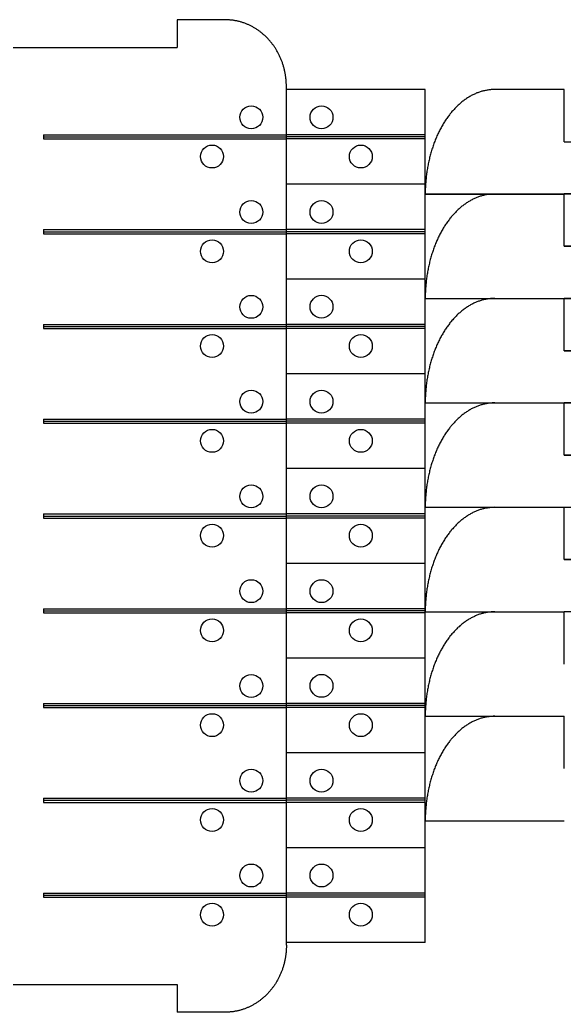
# Model space of a CAD drawing. Extents: x -91 to 271, y -72 to 72.
# Drawn here: x 53.4 to 131.8, y -71.5 to 71.5 of the extents above; entities that cross this region are included whole.
import ezdxf

# ---------------------------------------------------------------- set-up
doc = ezdxf.new("R2010")
doc.units = 0
doc.layers.get('0').update_dxf_attribs({"linetype": 'CONTINUOUS'})
doc.layers.add('ENGRAVE_DEEP', color=1, linetype='CONTINUOUS')
doc.layers.add('ENGRAVE_SHALLOW', color=2, linetype='CONTINUOUS')

# ---------------------------------------------------------------- blocks, each defined once
blk = doc.blocks.new('A$C044B1FA7')
for p, q in [((0, 0), (18.816, 0)), ((18.816, 0), (18.816, -18.816)), ((18.816, -18.816), (0, -18.816))]:
    blk.add_line(p, q)
blk = doc.blocks.new('A$C1A13556A')
for p, q in [((0, 0), (23.706, 0)), ((23.706, 0), (23.706, -18.816)), ((23.706, -18.816), (0, -18.816))]:
    blk.add_line(p, q)
blk = doc.blocks.new('A$C3DF21547')
for p, q in [((0, 0), (26.609, 0)), ((26.609, 0), (26.609, -18.816)), ((26.609, -18.816), (0, -18.816))]:
    blk.add_line(p, q)
blk = doc.blocks.new('A$C79AF03D2')
for p, q in [((0, 0), (21.12, 0)), ((21.12, 0), (21.12, -18.816)), ((21.12, -18.816), (0, -18.816))]:
    blk.add_line(p, q)
blk = doc.blocks.new('A$C33E73AEA')
for p, q in [((-29.867, -18.816), (-29.867, 0)), ((-29.867, 0), (0, 0)), ((0, -18.816), (-29.867, -18.816))]:
    blk.add_line(p, q)
blk = doc.blocks.new('A$C2172125C')
for p, q in [((20, 13.66), (0, 13.66)), ((0, 0), (0, 13.66)), ((20, 0), (20, 13.66)), ((20, 0), (0, 0))]:
    blk.add_line(p, q)
for centre in [(5.06, 9.66), (10.72, 4)]:
    blk.add_circle(centre, 1.65)
at = {"layer": 'ENGRAVE_DEEP'}
blk.add_line((20, 6.83), (0, 6.83), dxfattribs=at)
at = {"layer": 'ENGRAVE_SHALLOW'}
for p, q in [((20, 7.13), (0, 7.13)), ((20, 6.53), (0, 6.53))]:
    blk.add_line(p, q, dxfattribs=at)
blk = doc.blocks.new('A$C05745127')
for p, q in [((0, 0), (22.376, 0)), ((22.376, 0), (22.376, -18.816)), ((22.376, -18.816), (0, -18.816))]:
    blk.add_line(p, q)
blk = doc.blocks.new('A$C10BE1E93')
for p, q in [((0, 0), (25.116, 0)), ((25.116, 0), (25.116, -18.816)), ((25.116, -18.816), (0, -18.816))]:
    blk.add_line(p, q)
blk = doc.blocks.new('A$C7ADA64D0')
for p, q in [((-28.191, -18.816), (-28.191, 0)), ((-28.191, 0), (0, 0)), ((0, -18.816), (-28.191, -18.816))]:
    blk.add_line(p, q)
blk = doc.blocks.new('A$C40072B6E')
for p, q in [((-31.643, -18.816), (-31.643, 0)), ((-31.643, 0), (0, 0)), ((0, -18.816), (-31.643, -18.816))]:
    blk.add_line(p, q)

msp = doc.modelspace()

# ---------------------------------------------------------------- linework, layer by layer
for p, q in [((83, 71.5), (76, 71.5)), ((76, 71.5), (76, 67.5)), ((-76, 67.5), (76, 67.5)), ((91.75, -61.85), (91.75, 61.85)), ((131.75, 61.46), (121.75, 61.46)), ((131.75, 53.93), (131.75, 61.46)), ((111.75, 46.4), (131.75, 46.4)), ((131.75, 46.4), (111.75, 46.4)), ((131.75, 38.88), (131.75, 46.4)), ((111.75, 31.35), (131.75, 31.35)), ((131.75, 23.82), (131.75, 31.35)), ((111.75, 16.3), (131.75, 16.3)), ((131.75, 8.77), (131.75, 16.3)), ((111.75, 1.25), (131.75, 1.25)), ((131.75, -6.28), (131.75, 1.25)), ((111.75, -13.81), (131.75, -13.81)), ((131.75, -21.33), (131.75, -13.81)), ((111.75, -28.86), (131.75, -28.86)), ((131.75, -36.39), (131.75, -28.86)), ((111.75, -43.91), (131.75, -43.91)), ((-76, -67.5), (76, -67.5)), ((76, -67.5), (76, -71.5)), ((83, -71.5), (76, -71.5))]:
    msp.add_line(p, q)
for points in [[(91.75, 61.85, 0), (91.75, 61.97, 0), (91.75, 62.09, 0), (91.75, 62.21, 0), (91.74, 62.33, 0), (91.74, 62.45, 0), (91.73, 62.56, 0), (91.72, 62.68, 0), (91.71, 62.8, 0), (91.7, 62.92, 0), (91.69, 63.04, 0), (91.67, 63.15, 0), (91.66, 63.27, 0), (91.64, 63.39, 0), (91.62, 63.5, 0), (91.6, 63.62, 0), (91.58, 63.74, 0), (91.56, 63.85, 0), (91.54, 63.97, 0), (91.52, 64.08, 0), (91.49, 64.2, 0), (91.46, 64.31, 0), (91.43, 64.43, 0), (91.41, 64.54, 0), (91.38, 64.65, 0), (91.34, 64.77, 0), (91.31, 64.88, 0), (91.28, 64.99, 0), (91.24, 65.1, 0), (91.2, 65.22, 0), (91.17, 65.33, 0), (91.13, 65.44, 0), (91.09, 65.55, 0), (91.04, 65.66, 0), (91, 65.76, 0), (90.96, 65.87, 0), (90.91, 65.98, 0), (90.87, 66.09, 0), (90.82, 66.19, 0), (90.77, 66.3, 0), (90.72, 66.4, 0), (90.67, 66.51, 0), (90.61, 66.61, 0), (90.56, 66.71, 0), (90.51, 66.81, 0), (90.45, 66.91, 0), (90.39, 67.02, 0), (90.34, 67.11, 0), (90.28, 67.21, 0), (90.22, 67.31, 0), (90.16, 67.41, 0), (90.09, 67.5, 0), (90.03, 67.6, 0), (89.97, 67.7, 0), (89.9, 67.79, 0), (89.83, 67.88, 0), (89.77, 67.97, 0), (89.7, 68.06, 0), (89.63, 68.15, 0), (89.56, 68.24, 0), (89.48, 68.33, 0), (89.41, 68.42, 0), (89.34, 68.51, 0), (89.26, 68.59, 0), (89.19, 68.67, 0), (89.11, 68.76, 0), (89.03, 68.84, 0), (88.96, 68.92, 0), (88.88, 69, 0), (88.8, 69.08, 0), (88.72, 69.16, 0), (88.63, 69.23, 0), (88.55, 69.31, 0), (88.47, 69.39, 0), (88.38, 69.46, 0), (88.3, 69.53, 0), (88.21, 69.6, 0), (88.13, 69.67, 0), (88.04, 69.74, 0), (87.95, 69.81, 0), (87.86, 69.87, 0), (87.77, 69.94, 0), (87.68, 70, 0), (87.59, 70.07, 0), (87.5, 70.13, 0), (87.41, 70.19, 0), (87.31, 70.25, 0), (87.22, 70.3, 0), (87.13, 70.36, 0), (87.03, 70.42, 0), (86.93, 70.47, 0), (86.84, 70.52, 0), (86.74, 70.57, 0), (86.64, 70.62, 0), (86.55, 70.67, 0), (86.45, 70.72, 0), (86.35, 70.77, 0), (86.25, 70.81, 0), (86.15, 70.85, 0), (86.05, 70.9, 0), (85.95, 70.94, 0), (85.85, 70.98, 0), (85.75, 71.01, 0), (85.64, 71.05, 0), (85.54, 71.08, 0), (85.44, 71.12, 0), (85.33, 71.15, 0), (85.23, 71.18, 0), (85.13, 71.21, 0), (85.02, 71.24, 0), (84.92, 71.27, 0), (84.81, 71.29, 0), (84.71, 71.31, 0), (84.6, 71.34, 0), (84.5, 71.36, 0), (84.39, 71.38, 0), (84.28, 71.4, 0), (84.18, 71.41, 0), (84.07, 71.43, 0), (83.96, 71.44, 0), (83.86, 71.45, 0), (83.75, 71.46, 0), (83.64, 71.47, 0), (83.54, 71.48, 0), (83.43, 71.49, 0), (83.32, 71.49, 0), (83.21, 71.5, 0), (83.11, 71.5, 0), (83, 71.5, 0)], [(121.75, 61.46, 0), (121.63, 61.45, 0), (121.51, 61.45, 0), (121.38, 61.45, 0), (121.26, 61.44, 0), (121.14, 61.43, 0), (121.02, 61.42, 0), (120.89, 61.4, 0), (120.77, 61.38, 0), (120.65, 61.36, 0), (120.53, 61.34, 0), (120.41, 61.32, 0), (120.28, 61.29, 0), (120.16, 61.26, 0), (120.04, 61.23, 0), (119.92, 61.2, 0), (119.8, 61.17, 0), (119.68, 61.13, 0), (119.56, 61.09, 0), (119.44, 61.05, 0), (119.32, 61, 0), (119.2, 60.96, 0), (119.08, 60.91, 0), (118.97, 60.86, 0), (118.85, 60.81, 0), (118.73, 60.75, 0), (118.61, 60.7, 0), (118.5, 60.64, 0), (118.38, 60.58, 0), (118.27, 60.51, 0), (118.15, 60.45, 0), (118.04, 60.38, 0), (117.92, 60.31, 0), (117.81, 60.24, 0), (117.7, 60.16, 0), (117.59, 60.09, 0), (117.48, 60.01, 0), (117.37, 59.93, 0), (117.26, 59.85, 0), (117.15, 59.76, 0), (117.04, 59.68, 0), (116.93, 59.59, 0), (116.82, 59.5, 0), (116.72, 59.41, 0), (116.61, 59.31, 0), (116.51, 59.22, 0), (116.4, 59.12, 0), (116.3, 59.02, 0), (116.2, 58.92, 0), (116.09, 58.82, 0), (115.99, 58.71, 0), (115.89, 58.6, 0), (115.8, 58.49, 0), (115.7, 58.38, 0), (115.6, 58.27, 0), (115.5, 58.16, 0), (115.41, 58.04, 0), (115.31, 57.92, 0), (115.22, 57.8, 0), (115.13, 57.68, 0), (115.04, 57.56, 0), (114.95, 57.43, 0), (114.86, 57.3, 0), (114.77, 57.18, 0), (114.68, 57.05, 0), (114.59, 56.92, 0), (114.51, 56.78, 0), (114.42, 56.65, 0), (114.34, 56.51, 0), (114.26, 56.37, 0), (114.18, 56.24, 0), (114.1, 56.09, 0), (114.02, 55.95, 0), (113.94, 55.81, 0), (113.87, 55.66, 0), (113.79, 55.52, 0), (113.72, 55.37, 0), (113.65, 55.22, 0), (113.58, 55.07, 0), (113.51, 54.92, 0), (113.44, 54.77, 0), (113.37, 54.61, 0), (113.3, 54.46, 0), (113.24, 54.3, 0), (113.17, 54.14, 0), (113.11, 53.98, 0), (113.05, 53.82, 0), (112.99, 53.66, 0), (112.93, 53.5, 0), (112.88, 53.34, 0), (112.82, 53.17, 0), (112.77, 53.01, 0), (112.71, 52.84, 0), (112.66, 52.67, 0), (112.61, 52.5, 0), (112.56, 52.33, 0), (112.51, 52.16, 0), (112.47, 51.99, 0), (112.42, 51.82, 0), (112.38, 51.65, 0), (112.34, 51.47, 0), (112.3, 51.3, 0), (112.26, 51.12, 0), (112.22, 50.95, 0), (112.18, 50.77, 0), (112.15, 50.6, 0), (112.11, 50.42, 0), (112.08, 50.24, 0), (112.05, 50.06, 0), (112.02, 49.88, 0), (112, 49.7, 0), (111.97, 49.52, 0), (111.94, 49.34, 0), (111.92, 49.16, 0), (111.9, 48.98, 0), (111.88, 48.79, 0), (111.86, 48.61, 0), (111.84, 48.43, 0), (111.83, 48.25, 0), (111.81, 48.06, 0), (111.8, 47.88, 0), (111.79, 47.69, 0), (111.78, 47.51, 0), (111.77, 47.33, 0), (111.76, 47.14, 0), (111.76, 46.96, 0), (111.75, 46.77, 0), (111.75, 46.59, 0), (111.75, 46.4, 0)], [(121.75, 46.4, 0), (121.63, 46.4, 0), (121.51, 46.4, 0), (121.38, 46.39, 0), (121.26, 46.39, 0), (121.14, 46.37, 0), (121.02, 46.36, 0), (120.89, 46.35, 0), (120.77, 46.33, 0), (120.65, 46.31, 0), (120.53, 46.29, 0), (120.41, 46.27, 0), (120.28, 46.24, 0), (120.16, 46.21, 0), (120.04, 46.18, 0), (119.92, 46.15, 0), (119.8, 46.11, 0), (119.68, 46.08, 0), (119.56, 46.04, 0), (119.44, 46, 0), (119.32, 45.95, 0), (119.2, 45.91, 0), (119.08, 45.86, 0), (118.97, 45.81, 0), (118.85, 45.76, 0), (118.73, 45.7, 0), (118.61, 45.64, 0), (118.5, 45.58, 0), (118.38, 45.52, 0), (118.27, 45.46, 0), (118.15, 45.39, 0), (118.04, 45.33, 0), (117.92, 45.26, 0), (117.81, 45.19, 0), (117.7, 45.11, 0), (117.59, 45.04, 0), (117.48, 44.96, 0), (117.37, 44.88, 0), (117.26, 44.8, 0), (117.15, 44.71, 0), (117.04, 44.63, 0), (116.93, 44.54, 0), (116.82, 44.45, 0), (116.72, 44.36, 0), (116.61, 44.26, 0), (116.51, 44.17, 0), (116.4, 44.07, 0), (116.3, 43.97, 0), (116.2, 43.87, 0), (116.09, 43.76, 0), (115.99, 43.66, 0), (115.89, 43.55, 0), (115.8, 43.44, 0), (115.7, 43.33, 0), (115.6, 43.22, 0), (115.5, 43.1, 0), (115.41, 42.99, 0), (115.31, 42.87, 0), (115.22, 42.75, 0), (115.13, 42.63, 0), (115.04, 42.5, 0), (114.95, 42.38, 0), (114.86, 42.25, 0), (114.77, 42.12, 0), (114.68, 41.99, 0), (114.59, 41.86, 0), (114.51, 41.73, 0), (114.42, 41.6, 0), (114.34, 41.46, 0), (114.26, 41.32, 0), (114.18, 41.18, 0), (114.1, 41.04, 0), (114.02, 40.9, 0), (113.94, 40.76, 0), (113.87, 40.61, 0), (113.79, 40.47, 0), (113.72, 40.32, 0), (113.65, 40.17, 0), (113.58, 40.02, 0), (113.51, 39.87, 0), (113.44, 39.71, 0), (113.37, 39.56, 0), (113.3, 39.4, 0), (113.24, 39.25, 0), (113.17, 39.09, 0), (113.11, 38.93, 0), (113.05, 38.77, 0), (112.99, 38.61, 0), (112.93, 38.45, 0), (112.88, 38.28, 0), (112.82, 38.12, 0), (112.77, 37.95, 0), (112.71, 37.79, 0), (112.66, 37.62, 0), (112.61, 37.45, 0), (112.56, 37.28, 0), (112.51, 37.11, 0), (112.47, 36.94, 0), (112.42, 36.77, 0), (112.38, 36.6, 0), (112.34, 36.42, 0), (112.3, 36.25, 0), (112.26, 36.07, 0), (112.22, 35.9, 0), (112.18, 35.72, 0), (112.15, 35.54, 0), (112.11, 35.37, 0), (112.08, 35.19, 0), (112.05, 35.01, 0), (112.02, 34.83, 0), (112, 34.65, 0), (111.97, 34.47, 0), (111.94, 34.29, 0), (111.92, 34.11, 0), (111.9, 33.92, 0), (111.88, 33.74, 0), (111.86, 33.56, 0), (111.84, 33.38, 0), (111.83, 33.19, 0), (111.81, 33.01, 0), (111.8, 32.83, 0), (111.79, 32.64, 0), (111.78, 32.46, 0), (111.77, 32.27, 0), (111.76, 32.09, 0), (111.76, 31.9, 0), (111.75, 31.72, 0), (111.75, 31.54, 0), (111.75, 31.35, 0)], [(121.75, 31.35, 0), (121.63, 31.35, 0), (121.51, 31.35, 0), (121.38, 31.34, 0), (121.26, 31.33, 0), (121.14, 31.32, 0), (121.02, 31.31, 0), (120.89, 31.3, 0), (120.77, 31.28, 0), (120.65, 31.26, 0), (120.53, 31.24, 0), (120.41, 31.21, 0), (120.28, 31.19, 0), (120.16, 31.16, 0), (120.04, 31.13, 0), (119.92, 31.1, 0), (119.8, 31.06, 0), (119.68, 31.02, 0), (119.56, 30.98, 0), (119.44, 30.94, 0), (119.32, 30.9, 0), (119.2, 30.85, 0), (119.08, 30.81, 0), (118.97, 30.75, 0), (118.85, 30.7, 0), (118.73, 30.65, 0), (118.61, 30.59, 0), (118.5, 30.53, 0), (118.38, 30.47, 0), (118.27, 30.41, 0), (118.15, 30.34, 0), (118.04, 30.27, 0), (117.92, 30.2, 0), (117.81, 30.13, 0), (117.7, 30.06, 0), (117.59, 29.98, 0), (117.48, 29.91, 0), (117.37, 29.83, 0), (117.26, 29.74, 0), (117.15, 29.66, 0), (117.04, 29.57, 0), (116.93, 29.49, 0), (116.82, 29.39, 0), (116.72, 29.3, 0), (116.61, 29.21, 0), (116.51, 29.11, 0), (116.4, 29.02, 0), (116.3, 28.92, 0), (116.2, 28.81, 0), (116.09, 28.71, 0), (115.99, 28.6, 0), (115.89, 28.5, 0), (115.8, 28.39, 0), (115.7, 28.28, 0), (115.6, 28.16, 0), (115.5, 28.05, 0), (115.41, 27.93, 0), (115.31, 27.82, 0), (115.22, 27.7, 0), (115.13, 27.57, 0), (115.04, 27.45, 0), (114.95, 27.33, 0), (114.86, 27.2, 0), (114.77, 27.07, 0), (114.68, 26.94, 0), (114.59, 26.81, 0), (114.51, 26.68, 0), (114.42, 26.54, 0), (114.34, 26.41, 0), (114.26, 26.27, 0), (114.18, 26.13, 0), (114.1, 25.99, 0), (114.02, 25.85, 0), (113.94, 25.7, 0), (113.87, 25.56, 0), (113.79, 25.41, 0), (113.72, 25.26, 0), (113.65, 25.12, 0), (113.58, 24.97, 0), (113.51, 24.81, 0), (113.44, 24.66, 0), (113.37, 24.51, 0), (113.3, 24.35, 0), (113.24, 24.19, 0), (113.17, 24.04, 0), (113.11, 23.88, 0), (113.05, 23.72, 0), (112.99, 23.56, 0), (112.93, 23.39, 0), (112.88, 23.23, 0), (112.82, 23.07, 0), (112.77, 22.9, 0), (112.71, 22.73, 0), (112.66, 22.57, 0), (112.61, 22.4, 0), (112.56, 22.23, 0), (112.51, 22.06, 0), (112.47, 21.89, 0), (112.42, 21.72, 0), (112.38, 21.54, 0), (112.34, 21.37, 0), (112.3, 21.19, 0), (112.26, 21.02, 0), (112.22, 20.84, 0), (112.18, 20.67, 0), (112.15, 20.49, 0), (112.11, 20.31, 0), (112.08, 20.13, 0), (112.05, 19.96, 0), (112.02, 19.78, 0), (112, 19.6, 0), (111.97, 19.42, 0), (111.94, 19.23, 0), (111.92, 19.05, 0), (111.9, 18.87, 0), (111.88, 18.69, 0), (111.86, 18.51, 0), (111.84, 18.32, 0), (111.83, 18.14, 0), (111.81, 17.96, 0), (111.8, 17.77, 0), (111.79, 17.59, 0), (111.78, 17.41, 0), (111.77, 17.22, 0), (111.76, 17.04, 0), (111.76, 16.85, 0), (111.75, 16.67, 0), (111.75, 16.48, 0), (111.75, 16.3, 0)], [(121.75, 16.3, 0), (121.63, 16.3, 0), (121.51, 16.29, 0), (121.38, 16.29, 0), (121.26, 16.28, 0), (121.14, 16.27, 0), (121.02, 16.26, 0), (120.89, 16.24, 0), (120.77, 16.23, 0), (120.65, 16.21, 0), (120.53, 16.18, 0), (120.41, 16.16, 0), (120.28, 16.14, 0), (120.16, 16.11, 0), (120.04, 16.08, 0), (119.92, 16.04, 0), (119.8, 16.01, 0), (119.68, 15.97, 0), (119.56, 15.93, 0), (119.44, 15.89, 0), (119.32, 15.85, 0), (119.2, 15.8, 0), (119.08, 15.75, 0), (118.97, 15.7, 0), (118.85, 15.65, 0), (118.73, 15.6, 0), (118.61, 15.54, 0), (118.5, 15.48, 0), (118.38, 15.42, 0), (118.27, 15.35, 0), (118.15, 15.29, 0), (118.04, 15.22, 0), (117.92, 15.15, 0), (117.81, 15.08, 0), (117.7, 15.01, 0), (117.59, 14.93, 0), (117.48, 14.85, 0), (117.37, 14.77, 0), (117.26, 14.69, 0), (117.15, 14.61, 0), (117.04, 14.52, 0), (116.93, 14.43, 0), (116.82, 14.34, 0), (116.72, 14.25, 0), (116.61, 14.16, 0), (116.51, 14.06, 0), (116.4, 13.96, 0), (116.3, 13.86, 0), (116.2, 13.76, 0), (116.09, 13.66, 0), (115.99, 13.55, 0), (115.89, 13.44, 0), (115.8, 13.34, 0), (115.7, 13.22, 0), (115.6, 13.11, 0), (115.5, 13, 0), (115.41, 12.88, 0), (115.31, 12.76, 0), (115.22, 12.64, 0), (115.13, 12.52, 0), (115.04, 12.4, 0), (114.95, 12.27, 0), (114.86, 12.15, 0), (114.77, 12.02, 0), (114.68, 11.89, 0), (114.59, 11.76, 0), (114.51, 11.62, 0), (114.42, 11.49, 0), (114.34, 11.35, 0), (114.26, 11.22, 0), (114.18, 11.08, 0), (114.1, 10.94, 0), (114.02, 10.79, 0), (113.94, 10.65, 0), (113.87, 10.51, 0), (113.79, 10.36, 0), (113.72, 10.21, 0), (113.65, 10.06, 0), (113.58, 9.91, 0), (113.51, 9.76, 0), (113.44, 9.61, 0), (113.37, 9.45, 0), (113.3, 9.3, 0), (113.24, 9.14, 0), (113.17, 8.98, 0), (113.11, 8.82, 0), (113.05, 8.66, 0), (112.99, 8.5, 0), (112.93, 8.34, 0), (112.88, 8.18, 0), (112.82, 8.01, 0), (112.77, 7.85, 0), (112.71, 7.68, 0), (112.66, 7.51, 0), (112.61, 7.35, 0), (112.56, 7.18, 0), (112.51, 7.01, 0), (112.47, 6.83, 0), (112.42, 6.66, 0), (112.38, 6.49, 0), (112.34, 6.32, 0), (112.3, 6.14, 0), (112.26, 5.97, 0), (112.22, 5.79, 0), (112.18, 5.61, 0), (112.15, 5.44, 0), (112.11, 5.26, 0), (112.08, 5.08, 0), (112.05, 4.9, 0), (112.02, 4.72, 0), (112, 4.54, 0), (111.97, 4.36, 0), (111.94, 4.18, 0), (111.92, 4, 0), (111.9, 3.82, 0), (111.88, 3.64, 0), (111.86, 3.45, 0), (111.84, 3.27, 0), (111.83, 3.09, 0), (111.81, 2.9, 0), (111.8, 2.72, 0), (111.79, 2.54, 0), (111.78, 2.35, 0), (111.77, 2.17, 0), (111.76, 1.98, 0), (111.76, 1.8, 0), (111.75, 1.61, 0), (111.75, 1.43, 0), (111.75, 1.25, 0)], [(121.75, 1.25, 0), (121.63, 1.24, 0), (121.51, 1.24, 0), (121.38, 1.24, 0), (121.26, 1.23, 0), (121.14, 1.22, 0), (121.02, 1.2, 0), (120.89, 1.19, 0), (120.77, 1.17, 0), (120.65, 1.15, 0), (120.53, 1.13, 0), (120.41, 1.11, 0), (120.28, 1.08, 0), (120.16, 1.05, 0), (120.04, 1.02, 0), (119.92, 0.99, 0), (119.8, 0.96, 0), (119.68, 0.92, 0), (119.56, 0.88, 0), (119.44, 0.84, 0), (119.32, 0.79, 0), (119.2, 0.75, 0), (119.08, 0.7, 0), (118.97, 0.65, 0), (118.85, 0.6, 0), (118.73, 0.54, 0), (118.61, 0.49, 0), (118.5, 0.43, 0), (118.38, 0.37, 0), (118.27, 0.3, 0), (118.15, 0.24, 0), (118.04, 0.17, 0), (117.92, 0.1, 0), (117.81, 0.03, 0), (117.7, -0.05, 0), (117.59, -0.12, 0), (117.48, -0.2, 0), (117.37, -0.28, 0), (117.26, -0.36, 0), (117.15, -0.45, 0), (117.04, -0.53, 0), (116.93, -0.62, 0), (116.82, -0.71, 0), (116.72, -0.8, 0), (116.61, -0.9, 0), (116.51, -0.99, 0), (116.4, -1.09, 0), (116.3, -1.19, 0), (116.2, -1.29, 0), (116.09, -1.4, 0), (115.99, -1.5, 0), (115.89, -1.61, 0), (115.8, -1.72, 0), (115.7, -1.83, 0), (115.6, -1.94, 0), (115.5, -2.06, 0), (115.41, -2.17, 0), (115.31, -2.29, 0), (115.22, -2.41, 0), (115.13, -2.53, 0), (115.04, -2.65, 0), (114.95, -2.78, 0), (114.86, -2.91, 0), (114.77, -3.03, 0), (114.68, -3.16, 0), (114.59, -3.29, 0), (114.51, -3.43, 0), (114.42, -3.56, 0), (114.34, -3.7, 0), (114.26, -3.84, 0), (114.18, -3.98, 0), (114.1, -4.12, 0), (114.02, -4.26, 0), (113.94, -4.4, 0), (113.87, -4.55, 0), (113.79, -4.69, 0), (113.72, -4.84, 0), (113.65, -4.99, 0), (113.58, -5.14, 0), (113.51, -5.29, 0), (113.44, -5.44, 0), (113.37, -5.6, 0), (113.3, -5.75, 0), (113.24, -5.91, 0), (113.17, -6.07, 0), (113.11, -6.23, 0), (113.05, -6.39, 0), (112.99, -6.55, 0), (112.93, -6.71, 0), (112.88, -6.88, 0), (112.82, -7.04, 0), (112.77, -7.2, 0), (112.71, -7.37, 0), (112.66, -7.54, 0), (112.61, -7.71, 0), (112.56, -7.88, 0), (112.51, -8.05, 0), (112.47, -8.22, 0), (112.42, -8.39, 0), (112.38, -8.56, 0), (112.34, -8.74, 0), (112.3, -8.91, 0), (112.26, -9.09, 0), (112.22, -9.26, 0), (112.18, -9.44, 0), (112.15, -9.61, 0), (112.11, -9.79, 0), (112.08, -9.97, 0), (112.05, -10.15, 0), (112.02, -10.33, 0), (112, -10.51, 0), (111.97, -10.69, 0), (111.94, -10.87, 0), (111.92, -11.05, 0), (111.9, -11.23, 0), (111.88, -11.42, 0), (111.86, -11.6, 0), (111.84, -11.78, 0), (111.83, -11.96, 0), (111.81, -12.15, 0), (111.8, -12.33, 0), (111.79, -12.52, 0), (111.78, -12.7, 0), (111.77, -12.88, 0), (111.76, -13.07, 0), (111.76, -13.25, 0), (111.75, -13.44, 0), (111.75, -13.62, 0), (111.75, -13.81, 0)], [(121.75, -13.81, 0), (121.63, -13.81, 0), (121.51, -13.81, 0), (121.38, -13.82, 0), (121.26, -13.83, 0), (121.14, -13.84, 0), (121.02, -13.85, 0), (120.89, -13.86, 0), (120.77, -13.88, 0), (120.65, -13.9, 0), (120.53, -13.92, 0), (120.41, -13.94, 0), (120.28, -13.97, 0), (120.16, -14, 0), (120.04, -14.03, 0), (119.92, -14.06, 0), (119.8, -14.1, 0), (119.68, -14.13, 0), (119.56, -14.17, 0), (119.44, -14.21, 0), (119.32, -14.26, 0), (119.2, -14.3, 0), (119.08, -14.35, 0), (118.97, -14.4, 0), (118.85, -14.46, 0), (118.73, -14.51, 0), (118.61, -14.57, 0), (118.5, -14.63, 0), (118.38, -14.69, 0), (118.27, -14.75, 0), (118.15, -14.82, 0), (118.04, -14.88, 0), (117.92, -14.95, 0), (117.81, -15.02, 0), (117.7, -15.1, 0), (117.59, -15.17, 0), (117.48, -15.25, 0), (117.37, -15.33, 0), (117.26, -15.41, 0), (117.15, -15.5, 0), (117.04, -15.58, 0), (116.93, -15.67, 0), (116.82, -15.76, 0), (116.72, -15.85, 0), (116.61, -15.95, 0), (116.51, -16.04, 0), (116.4, -16.14, 0), (116.3, -16.24, 0), (116.2, -16.34, 0), (116.09, -16.45, 0), (115.99, -16.55, 0), (115.89, -16.66, 0), (115.8, -16.77, 0), (115.7, -16.88, 0), (115.6, -16.99, 0), (115.5, -17.11, 0), (115.41, -17.22, 0), (115.31, -17.34, 0), (115.22, -17.46, 0), (115.13, -17.58, 0), (115.04, -17.71, 0), (114.95, -17.83, 0), (114.86, -17.96, 0), (114.77, -18.09, 0), (114.68, -18.22, 0), (114.59, -18.35, 0), (114.51, -18.48, 0), (114.42, -18.62, 0), (114.34, -18.75, 0), (114.26, -18.89, 0), (114.18, -19.03, 0), (114.1, -19.17, 0), (114.02, -19.31, 0), (113.94, -19.45, 0), (113.87, -19.6, 0), (113.79, -19.75, 0), (113.72, -19.89, 0), (113.65, -20.04, 0), (113.58, -20.19, 0), (113.51, -20.34, 0), (113.44, -20.5, 0), (113.37, -20.65, 0), (113.3, -20.81, 0), (113.24, -20.96, 0), (113.17, -21.12, 0), (113.11, -21.28, 0), (113.05, -21.44, 0), (112.99, -21.6, 0), (112.93, -21.76, 0), (112.88, -21.93, 0), (112.82, -22.09, 0), (112.77, -22.26, 0), (112.71, -22.42, 0), (112.66, -22.59, 0), (112.61, -22.76, 0), (112.56, -22.93, 0), (112.51, -23.1, 0), (112.47, -23.27, 0), (112.42, -23.44, 0), (112.38, -23.62, 0), (112.34, -23.79, 0), (112.3, -23.96, 0), (112.26, -24.14, 0), (112.22, -24.31, 0), (112.18, -24.49, 0), (112.15, -24.67, 0), (112.11, -24.85, 0), (112.08, -25.02, 0), (112.05, -25.2, 0), (112.02, -25.38, 0), (112, -25.56, 0), (111.97, -25.74, 0), (111.94, -25.92, 0), (111.92, -26.1, 0), (111.9, -26.29, 0), (111.88, -26.47, 0), (111.86, -26.65, 0), (111.84, -26.83, 0), (111.83, -27.02, 0), (111.81, -27.2, 0), (111.8, -27.38, 0), (111.79, -27.57, 0), (111.78, -27.75, 0), (111.77, -27.94, 0), (111.76, -28.12, 0), (111.76, -28.31, 0), (111.75, -28.49, 0), (111.75, -28.68, 0), (111.75, -28.86, 0)], [(121.75, -28.86, 0), (121.63, -28.86, 0), (121.51, -28.86, 0), (121.38, -28.87, 0), (121.26, -28.88, 0), (121.14, -28.89, 0), (121.02, -28.9, 0), (120.89, -28.92, 0), (120.77, -28.93, 0), (120.65, -28.95, 0), (120.53, -28.97, 0), (120.41, -29, 0), (120.28, -29.02, 0), (120.16, -29.05, 0), (120.04, -29.08, 0), (119.92, -29.11, 0), (119.8, -29.15, 0), (119.68, -29.19, 0), (119.56, -29.23, 0), (119.44, -29.27, 0), (119.32, -29.31, 0), (119.2, -29.36, 0), (119.08, -29.41, 0), (118.97, -29.46, 0), (118.85, -29.51, 0), (118.73, -29.56, 0), (118.61, -29.62, 0), (118.5, -29.68, 0), (118.38, -29.74, 0), (118.27, -29.8, 0), (118.15, -29.87, 0), (118.04, -29.94, 0), (117.92, -30.01, 0), (117.81, -30.08, 0), (117.7, -30.15, 0), (117.59, -30.23, 0), (117.48, -30.31, 0), (117.37, -30.39, 0), (117.26, -30.47, 0), (117.15, -30.55, 0), (117.04, -30.64, 0), (116.93, -30.73, 0), (116.82, -30.82, 0), (116.72, -30.91, 0), (116.61, -31, 0), (116.51, -31.1, 0), (116.4, -31.2, 0), (116.3, -31.3, 0), (116.2, -31.4, 0), (116.09, -31.5, 0), (115.99, -31.61, 0), (115.89, -31.71, 0), (115.8, -31.82, 0), (115.7, -31.93, 0), (115.6, -32.05, 0), (115.5, -32.16, 0), (115.41, -32.28, 0), (115.31, -32.39, 0), (115.22, -32.51, 0), (115.13, -32.64, 0), (115.04, -32.76, 0), (114.95, -32.88, 0), (114.86, -33.01, 0), (114.77, -33.14, 0), (114.68, -33.27, 0), (114.59, -33.4, 0), (114.51, -33.53, 0), (114.42, -33.67, 0), (114.34, -33.8, 0), (114.26, -33.94, 0), (114.18, -34.08, 0), (114.1, -34.22, 0), (114.02, -34.36, 0), (113.94, -34.51, 0), (113.87, -34.65, 0), (113.79, -34.8, 0), (113.72, -34.95, 0), (113.65, -35.09, 0), (113.58, -35.25, 0), (113.51, -35.4, 0), (113.44, -35.55, 0), (113.37, -35.7, 0), (113.3, -35.86, 0), (113.24, -36.02, 0), (113.17, -36.17, 0), (113.11, -36.33, 0), (113.05, -36.49, 0), (112.99, -36.65, 0), (112.93, -36.82, 0), (112.88, -36.98, 0), (112.82, -37.14, 0), (112.77, -37.31, 0), (112.71, -37.48, 0), (112.66, -37.64, 0), (112.61, -37.81, 0), (112.56, -37.98, 0), (112.51, -38.15, 0), (112.47, -38.32, 0), (112.42, -38.5, 0), (112.38, -38.67, 0), (112.34, -38.84, 0), (112.3, -39.02, 0), (112.26, -39.19, 0), (112.22, -39.37, 0), (112.18, -39.54, 0), (112.15, -39.72, 0), (112.11, -39.9, 0), (112.08, -40.08, 0), (112.05, -40.26, 0), (112.02, -40.43, 0), (112, -40.61, 0), (111.97, -40.8, 0), (111.94, -40.98, 0), (111.92, -41.16, 0), (111.9, -41.34, 0), (111.88, -41.52, 0), (111.86, -41.7, 0), (111.84, -41.89, 0), (111.83, -42.07, 0), (111.81, -42.25, 0), (111.8, -42.44, 0), (111.79, -42.62, 0), (111.78, -42.81, 0), (111.77, -42.99, 0), (111.76, -43.17, 0), (111.76, -43.36, 0), (111.75, -43.54, 0), (111.75, -43.73, 0), (111.75, -43.91, 0)], [(91.75, -61.85, 0), (91.75, -61.97, 0), (91.75, -62.09, 0), (91.75, -62.21, 0), (91.74, -62.33, 0), (91.74, -62.45, 0), (91.73, -62.56, 0), (91.72, -62.68, 0), (91.71, -62.8, 0), (91.7, -62.92, 0), (91.69, -63.04, 0), (91.67, -63.15, 0), (91.66, -63.27, 0), (91.64, -63.39, 0), (91.62, -63.5, 0), (91.6, -63.62, 0), (91.58, -63.74, 0), (91.56, -63.85, 0), (91.54, -63.97, 0), (91.52, -64.08, 0), (91.49, -64.2, 0), (91.46, -64.31, 0), (91.43, -64.43, 0), (91.41, -64.54, 0), (91.38, -64.65, 0), (91.34, -64.77, 0), (91.31, -64.88, 0), (91.28, -64.99, 0), (91.24, -65.1, 0), (91.2, -65.22, 0), (91.17, -65.33, 0), (91.13, -65.44, 0), (91.09, -65.55, 0), (91.04, -65.66, 0), (91, -65.76, 0), (90.96, -65.87, 0), (90.91, -65.98, 0), (90.87, -66.09, 0), (90.82, -66.19, 0), (90.77, -66.3, 0), (90.72, -66.4, 0), (90.67, -66.51, 0), (90.61, -66.61, 0), (90.56, -66.71, 0), (90.51, -66.81, 0), (90.45, -66.91, 0), (90.39, -67.02, 0), (90.34, -67.11, 0), (90.28, -67.21, 0), (90.22, -67.31, 0), (90.16, -67.41, 0), (90.09, -67.5, 0), (90.03, -67.6, 0), (89.97, -67.7, 0), (89.9, -67.79, 0), (89.83, -67.88, 0), (89.77, -67.97, 0), (89.7, -68.06, 0), (89.63, -68.15, 0), (89.56, -68.24, 0), (89.48, -68.33, 0), (89.41, -68.42, 0), (89.34, -68.51, 0), (89.26, -68.59, 0), (89.19, -68.67, 0), (89.11, -68.76, 0), (89.03, -68.84, 0), (88.96, -68.92, 0), (88.88, -69, 0), (88.8, -69.08, 0), (88.72, -69.16, 0), (88.63, -69.23, 0), (88.55, -69.31, 0), (88.47, -69.39, 0), (88.38, -69.46, 0), (88.3, -69.53, 0), (88.21, -69.6, 0), (88.13, -69.67, 0), (88.04, -69.74, 0), (87.95, -69.81, 0), (87.86, -69.87, 0), (87.77, -69.94, 0), (87.68, -70, 0), (87.59, -70.07, 0), (87.5, -70.13, 0), (87.41, -70.19, 0), (87.31, -70.25, 0), (87.22, -70.3, 0), (87.13, -70.36, 0), (87.03, -70.42, 0), (86.93, -70.47, 0), (86.84, -70.52, 0), (86.74, -70.57, 0), (86.64, -70.62, 0), (86.55, -70.67, 0), (86.45, -70.72, 0), (86.35, -70.77, 0), (86.25, -70.81, 0), (86.15, -70.85, 0), (86.05, -70.9, 0), (85.95, -70.94, 0), (85.85, -70.98, 0), (85.75, -71.01, 0), (85.64, -71.05, 0), (85.54, -71.08, 0), (85.44, -71.12, 0), (85.33, -71.15, 0), (85.23, -71.18, 0), (85.13, -71.21, 0), (85.02, -71.24, 0), (84.92, -71.27, 0), (84.81, -71.29, 0), (84.71, -71.31, 0), (84.6, -71.34, 0), (84.5, -71.36, 0), (84.39, -71.38, 0), (84.28, -71.4, 0), (84.18, -71.41, 0), (84.07, -71.43, 0), (83.96, -71.44, 0), (83.86, -71.45, 0), (83.75, -71.46, 0), (83.64, -71.47, 0), (83.54, -71.48, 0), (83.43, -71.49, 0), (83.32, -71.49, 0), (83.21, -71.5, 0), (83.11, -71.5, 0), (83, -71.5, 0)]]:
    msp.add_polyline3d(points)
for centre in [(86.69, 57.46), (81.04, 51.8), (86.69, 43.8), (81.04, 38.14), (86.69, 30.14), (81.04, 24.49), (86.69, 16.49), (81.04, 10.83), (86.69, 2.83), (81.04, -2.83), (86.69, -10.83), (81.04, -16.49), (86.69, -24.49), (81.04, -30.14), (86.69, -38.14), (81.04, -43.8), (86.69, -51.8), (81.04, -57.46)]:
    msp.add_circle(centre, 1.65)
at = {"layer": 'ENGRAVE_DEEP'}
for p, q in [((56.75, 54.93), (56.75, 54.33)), ((56.75, 54.63), (91.75, 54.63)), ((56.75, 41.27), (56.75, 40.67)), ((56.75, 40.97), (91.75, 40.97)), ((56.75, 27.61), (56.75, 27.01)), ((56.75, 27.31), (91.75, 27.31)), ((56.75, 13.96), (56.75, 13.36)), ((56.75, 13.66), (91.75, 13.66)), ((56.75, 0.3), (56.75, -0.3)), ((56.75, 0), (91.75, 0)), ((56.75, -13.36), (56.75, -13.96)), ((56.75, -13.66), (91.75, -13.66)), ((56.75, -27.01), (56.75, -27.61)), ((56.75, -27.31), (91.75, -27.31)), ((56.75, -40.67), (56.75, -41.27)), ((56.75, -40.97), (91.75, -40.97)), ((56.75, -54.33), (56.75, -54.93)), ((56.75, -54.63), (91.75, -54.63))]:
    msp.add_line(p, q, dxfattribs=at)
at = {"layer": 'ENGRAVE_SHALLOW'}
for p, q in [((56.75, 54.93), (91.75, 54.93)), ((56.75, 54.33), (91.75, 54.33)), ((56.75, 41.27), (91.75, 41.27)), ((56.75, 40.67), (91.75, 40.67)), ((56.75, 27.61), (91.75, 27.61)), ((56.75, 27.01), (91.75, 27.01)), ((56.75, 13.96), (91.75, 13.96)), ((56.75, 13.36), (91.75, 13.36)), ((56.75, 0.3), (91.75, 0.3)), ((56.75, -0.3), (91.75, -0.3)), ((56.75, -13.36), (91.75, -13.36)), ((56.75, -13.96), (91.75, -13.96)), ((56.75, -27.01), (91.75, -27.01)), ((56.75, -27.61), (91.75, -27.61)), ((56.75, -40.67), (91.75, -40.67)), ((56.75, -41.27), (91.75, -41.27)), ((56.75, -54.33), (91.75, -54.33)), ((56.75, -54.93), (91.75, -54.93))]:
    msp.add_line(p, q, dxfattribs=at)

# ---------------------------------------------------------------- block references
for p in [(91.75, 47.8), (91.75, 34.14), (91.75, 20.49), (91.75, 6.83), (91.75, -6.83), (91.75, -20.49), (91.75, -34.14), (91.75, -47.8), (91.75, -61.46)]:
    msp.add_blockref('A$C2172125C', p)
at = {"xscale": 3, "yscale": 0.4}
for name, p in [('A$C044B1FA7', (131.75, 53.93)), ('A$C79AF03D2', (131.75, 38.88)), ('A$C1A13556A', (131.75, 23.82)), ('A$C7ADA64D0', (216.33, 16.3)), ('A$C3DF21547', (131.75, 8.77)), ('A$C40072B6E', (226.68, 1.25))]:
    msp.add_blockref(name, p, dxfattribs=at)
at = {"xscale": 3, "yscale": 0.4, "rotation": 180}
for name, p in [('A$C05745127', (198.88, 38.88)), ('A$C10BE1E93', (207.1, 23.82)), ('A$C33E73AEA', (131.75, -13.81))]:
    msp.add_blockref(name, p, dxfattribs=at)

doc.saveas('drawing.dxf')
